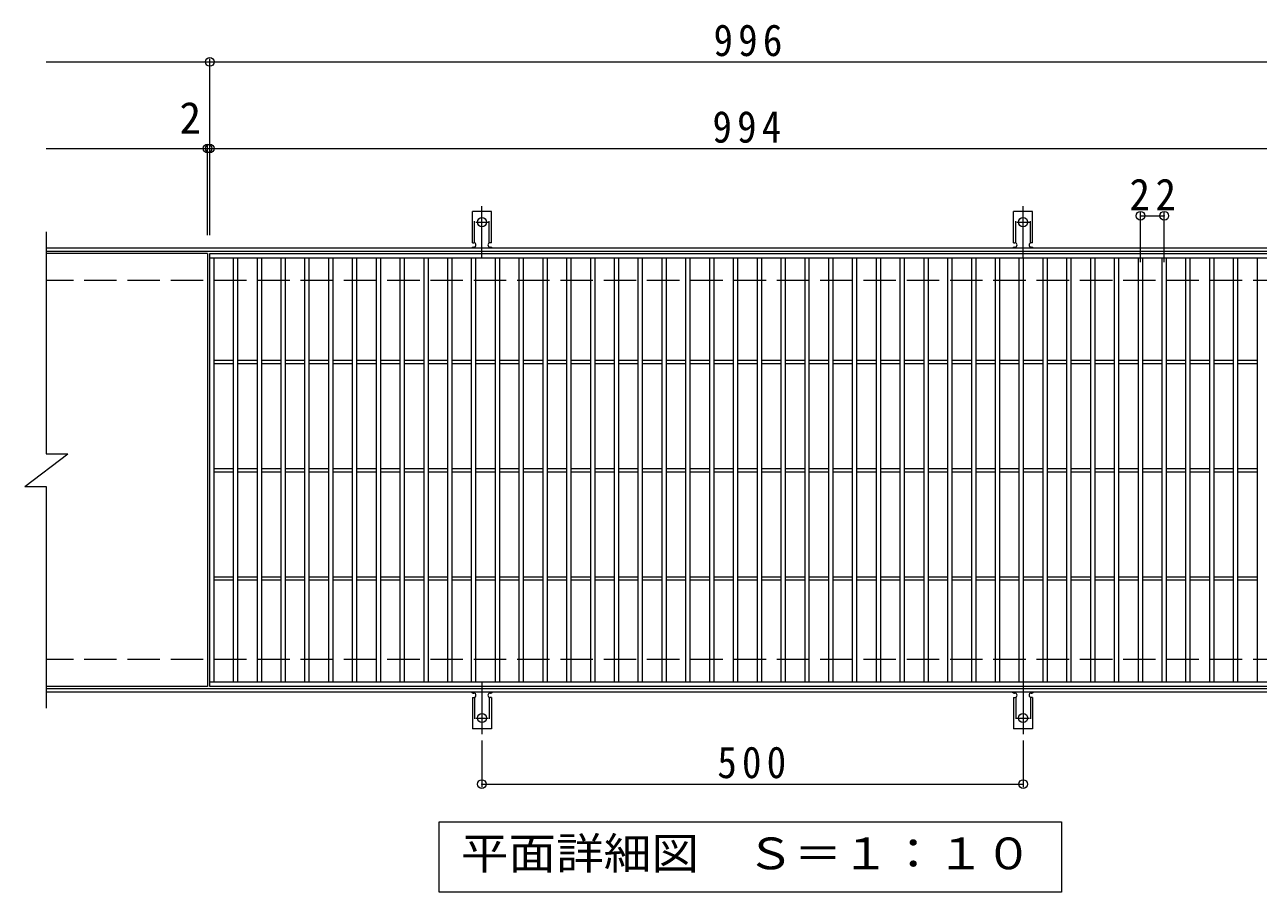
# Model space of a CAD drawing. Units: millimetres on the paper, enlarged 2 times, with parts at other scales. Extents: x -336 to 304, y -274 to 250.
# Drawn here: x -138.2 to 89.7, y 89.5 to 249.8 of the extents above; entities that cross this region are included whole.
import ezdxf
from ezdxf.enums import TextEntityAlignment as Align

# ---------------------------------------------------------------- set-up
doc = ezdxf.new("R2010")
doc.units = ezdxf.units.MM
doc.header["$LTSCALE"] = 2
doc.header["$PDMODE"] = 32
doc.header["$PDSIZE"] = 1.6
for name, pattern in [('CHAIN2', [12, 9, -1, 1, -1]), ('DASHED2', [3, 2, -1]), ('DASHED3', [4, 3, -1])]:
    doc.linetypes.add(name, pattern=pattern)
for name, color, linetype, lineweight in [('C-1', 2, 'Continuous', 9), ('C-2', 3, 'Continuous', 9), ('C-4', 7, 'Continuous', 9), ('C-5', 7, 'Continuous', 9), ('C-A', 3, 'Continuous', 9)]:
    doc.layers.add(name, color=color, linetype=linetype, lineweight=lineweight)
doc.styles.add('ＭＳ ゴシック', font='')
doc.styles.get('ＭＳ ゴシック').set_extended_font_data('MS Gothic')

msp = doc.modelspace()

# ---------------------------------------------------------------- linework, layer by layer
at = {"layer": 'C-1'}
for p, q in [((126.778, 208.476), (-134.222, 208.476)), ((126.778, 207.876), (-134.222, 207.876)), ((126.778, 127.076), (-134.222, 127.076)), ((126.778, 126.476), (-134.222, 126.476))]:
    msp.add_line(p, q, dxfattribs=at)
at = {"layer": 'C-1', "linetype": 'DASHED3'}
for p, q in [((126.778, 202.476), (-134.222, 202.476)), ((126.778, 132.476), (-134.222, 132.476))]:
    msp.add_line(p, q, dxfattribs=at)
at = {"layer": 'C-2'}
for p, q in [((-134.222, 211.476), (-134.222, 170.476)), ((-104.422, 207.476), (-134.222, 207.476)), ((-104.422, 207.476), (-104.422, 127.476)), ((-104.022, 206.676), (94.778, 206.676)), ((-103.222, 128.276), (-103.222, 206.676)), ((-99.622, 128.276), (-99.622, 206.676)), ((-98.822, 128.276), (-98.822, 206.676)), ((-95.222, 128.276), (-95.222, 206.676)), ((-94.422, 128.276), (-94.422, 206.676)), ((-90.822, 128.276), (-90.822, 206.676)), ((-90.022, 128.276), (-90.022, 206.676)), ((-86.422, 128.276), (-86.422, 206.676)), ((-85.622, 128.276), (-85.622, 206.676)), ((-82.022, 128.276), (-82.022, 206.676)), ((-81.222, 128.276), (-81.222, 206.676)), ((-77.622, 128.276), (-77.622, 206.676)), ((-76.822, 128.276), (-76.822, 206.676)), ((-73.222, 128.276), (-73.222, 206.676)), ((-72.422, 128.276), (-72.422, 206.676)), ((-68.822, 128.276), (-68.822, 206.676)), ((-68.022, 128.276), (-68.022, 206.676)), ((-64.422, 128.276), (-64.422, 206.676)), ((-63.622, 128.276), (-63.622, 206.676)), ((-60.022, 128.276), (-60.022, 206.676)), ((-59.222, 128.276), (-59.222, 206.676)), ((-55.622, 128.276), (-55.622, 206.676)), ((-54.822, 128.276), (-54.822, 206.676)), ((-51.222, 128.276), (-51.222, 206.676)), ((-50.422, 128.276), (-50.422, 206.676)), ((-46.822, 128.276), (-46.822, 206.676)), ((-46.022, 128.276), (-46.022, 206.676)), ((-42.422, 128.276), (-42.422, 206.676)), ((-41.622, 128.276), (-41.622, 206.676)), ((-38.022, 128.276), (-38.022, 206.676)), ((-37.222, 128.276), (-37.222, 206.676)), ((-33.622, 128.276), (-33.622, 206.676)), ((-32.822, 128.276), (-32.822, 206.676)), ((-29.222, 128.276), (-29.222, 206.676)), ((-28.422, 128.276), (-28.422, 206.676)), ((-24.822, 128.276), (-24.822, 206.676)), ((-24.022, 128.276), (-24.022, 206.676)), ((-20.422, 128.276), (-20.422, 206.676)), ((-19.622, 128.276), (-19.622, 206.676)), ((-16.022, 128.276), (-16.022, 206.676)), ((-15.222, 128.276), (-15.222, 206.676)), ((-11.622, 128.276), (-11.622, 206.676)), ((-10.822, 128.276), (-10.822, 206.676)), ((-7.222, 128.276), (-7.222, 206.676)), ((-6.422, 128.276), (-6.422, 206.676)), ((-2.822, 128.276), (-2.822, 206.676)), ((-2.022, 128.276), (-2.022, 206.676)), ((1.578, 128.276), (1.578, 206.676)), ((2.378, 128.276), (2.378, 206.676)), ((5.978, 128.276), (5.978, 206.676)), ((6.778, 128.276), (6.778, 206.676)), ((10.378, 128.276), (10.378, 206.676)), ((11.178, 128.276), (11.178, 206.676)), ((14.778, 128.276), (14.778, 206.676)), ((15.578, 128.276), (15.578, 206.676)), ((19.178, 128.276), (19.178, 206.676)), ((19.978, 128.276), (19.978, 206.676)), ((23.578, 128.276), (23.578, 206.676)), ((24.378, 128.276), (24.378, 206.676)), ((27.978, 128.276), (27.978, 206.676)), ((28.778, 128.276), (28.778, 206.676)), ((32.378, 128.276), (32.378, 206.676)), ((33.178, 128.276), (33.178, 206.676)), ((36.778, 128.276), (36.778, 206.676)), ((37.578, 128.276), (37.578, 206.676)), ((41.178, 128.276), (41.178, 206.676)), ((41.978, 128.276), (41.978, 206.676)), ((45.578, 128.276), (45.578, 206.676)), ((46.378, 128.276), (46.378, 206.676)), ((49.978, 128.276), (49.978, 206.676)), ((50.778, 128.276), (50.778, 206.676)), ((54.378, 128.276), (54.378, 206.676)), ((55.178, 128.276), (55.178, 206.676)), ((58.778, 128.276), (58.778, 206.676)), ((59.578, 128.276), (59.578, 206.676)), ((63.178, 128.276), (63.178, 206.676)), ((63.978, 128.276), (63.978, 206.676)), ((67.578, 128.276), (67.578, 206.676)), ((68.378, 128.276), (68.378, 206.676)), ((71.978, 128.276), (71.978, 206.676)), ((72.778, 128.276), (72.778, 206.676)), ((76.378, 128.276), (76.378, 206.676)), ((77.178, 128.276), (77.178, 206.676)), ((80.778, 128.276), (80.778, 206.676)), ((81.578, 128.276), (81.578, 206.676)), ((85.178, 128.276), (85.178, 206.676)), ((85.978, 128.276), (85.978, 206.676)), ((89.578, 128.276), (89.578, 206.676)), ((-103.222, 187.776), (-99.622, 187.776)), ((-103.222, 187.176), (-99.622, 187.176)), ((-98.822, 187.776), (-95.222, 187.776)), ((-98.822, 187.176), (-95.222, 187.176)), ((-94.422, 187.776), (-90.822, 187.776)), ((-94.422, 187.176), (-90.822, 187.176)), ((-90.022, 187.776), (-86.422, 187.776)), ((-90.022, 187.176), (-86.422, 187.176)), ((-85.622, 187.776), (-82.022, 187.776)), ((-85.622, 187.176), (-82.022, 187.176)), ((-81.222, 187.776), (-77.622, 187.776)), ((-81.222, 187.176), (-77.622, 187.176)), ((-76.822, 187.776), (-73.222, 187.776)), ((-76.822, 187.176), (-73.222, 187.176)), ((-72.422, 187.776), (-68.822, 187.776)), ((-72.422, 187.176), (-68.822, 187.176)), ((-68.022, 187.776), (-64.422, 187.776)), ((-68.022, 187.176), (-64.422, 187.176)), ((-63.622, 187.776), (-60.022, 187.776)), ((-63.622, 187.176), (-60.022, 187.176)), ((-59.222, 187.776), (-55.622, 187.776)), ((-59.222, 187.176), (-55.622, 187.176)), ((-54.822, 187.776), (-51.222, 187.776)), ((-54.822, 187.176), (-51.222, 187.176)), ((-50.422, 187.776), (-46.822, 187.776)), ((-50.422, 187.176), (-46.822, 187.176)), ((-46.022, 187.776), (-42.422, 187.776)), ((-46.022, 187.176), (-42.422, 187.176)), ((-41.622, 187.776), (-38.022, 187.776)), ((-41.622, 187.176), (-38.022, 187.176)), ((-37.222, 187.776), (-33.622, 187.776)), ((-37.222, 187.176), (-33.622, 187.176)), ((-32.822, 187.776), (-29.222, 187.776)), ((-32.822, 187.176), (-29.222, 187.176)), ((-28.422, 187.776), (-24.822, 187.776)), ((-28.422, 187.176), (-24.822, 187.176)), ((-24.022, 187.776), (-20.422, 187.776)), ((-24.022, 187.176), (-20.422, 187.176)), ((-19.622, 187.776), (-16.022, 187.776)), ((-19.622, 187.176), (-16.022, 187.176)), ((-15.222, 187.776), (-11.622, 187.776)), ((-15.222, 187.176), (-11.622, 187.176)), ((-10.822, 187.776), (-7.222, 187.776)), ((-10.822, 187.176), (-7.222, 187.176)), ((-6.422, 187.776), (-2.822, 187.776)), ((-6.422, 187.176), (-2.822, 187.176)), ((-2.022, 187.776), (1.578, 187.776)), ((-2.022, 187.176), (1.578, 187.176)), ((2.378, 187.776), (5.978, 187.776)), ((2.378, 187.176), (5.978, 187.176)), ((6.778, 187.776), (10.378, 187.776)), ((6.778, 187.176), (10.378, 187.176)), ((11.178, 187.776), (14.778, 187.776)), ((11.178, 187.176), (14.778, 187.176)), ((15.578, 187.776), (19.178, 187.776)), ((15.578, 187.176), (19.178, 187.176)), ((19.978, 187.776), (23.578, 187.776)), ((19.978, 187.176), (23.578, 187.176)), ((24.378, 187.776), (27.978, 187.776)), ((24.378, 187.176), (27.978, 187.176)), ((28.778, 187.776), (32.378, 187.776)), ((28.778, 187.176), (32.378, 187.176)), ((33.178, 187.776), (36.778, 187.776)), ((33.178, 187.176), (36.778, 187.176)), ((37.578, 187.776), (41.178, 187.776)), ((37.578, 187.176), (41.178, 187.176)), ((41.978, 187.776), (45.578, 187.776)), ((41.978, 187.176), (45.578, 187.176)), ((46.378, 187.776), (49.978, 187.776)), ((46.378, 187.176), (49.978, 187.176)), ((50.778, 187.776), (54.378, 187.776)), ((50.778, 187.176), (54.378, 187.176)), ((55.178, 187.776), (58.778, 187.776)), ((55.178, 187.176), (58.778, 187.176)), ((59.578, 187.776), (63.178, 187.776)), ((59.578, 187.176), (63.178, 187.176)), ((63.978, 187.776), (67.578, 187.776)), ((63.978, 187.176), (67.578, 187.176)), ((68.378, 187.776), (71.978, 187.776)), ((68.378, 187.176), (71.978, 187.176)), ((72.778, 187.776), (76.378, 187.776)), ((72.778, 187.176), (76.378, 187.176)), ((77.178, 187.776), (80.778, 187.776)), ((77.178, 187.176), (80.778, 187.176)), ((81.578, 187.776), (85.178, 187.776)), ((81.578, 187.176), (85.178, 187.176)), ((85.978, 187.776), (89.578, 187.776)), ((85.978, 187.176), (89.578, 187.176)), ((-138.221, 164.476), (-130.221, 170.476)), ((-134.222, 170.476), (-130.221, 170.476)), ((-103.222, 167.776), (-99.622, 167.776)), ((-103.222, 167.176), (-99.622, 167.176)), ((-98.822, 167.776), (-95.222, 167.776)), ((-98.822, 167.176), (-95.222, 167.176)), ((-94.422, 167.776), (-90.822, 167.776)), ((-94.422, 167.176), (-90.822, 167.176)), ((-90.022, 167.776), (-86.422, 167.776)), ((-90.022, 167.176), (-86.422, 167.176)), ((-85.622, 167.776), (-82.022, 167.776)), ((-85.622, 167.176), (-82.022, 167.176)), ((-81.222, 167.776), (-77.622, 167.776)), ((-81.222, 167.176), (-77.622, 167.176)), ((-76.822, 167.776), (-73.222, 167.776)), ((-76.822, 167.176), (-73.222, 167.176)), ((-72.422, 167.776), (-68.822, 167.776)), ((-72.422, 167.176), (-68.822, 167.176)), ((-68.022, 167.776), (-64.422, 167.776)), ((-68.022, 167.176), (-64.422, 167.176)), ((-63.622, 167.776), (-60.022, 167.776)), ((-63.622, 167.176), (-60.022, 167.176)), ((-59.222, 167.776), (-55.622, 167.776)), ((-59.222, 167.176), (-55.622, 167.176)), ((-54.822, 167.776), (-51.222, 167.776)), ((-54.822, 167.176), (-51.222, 167.176)), ((-50.422, 167.776), (-46.822, 167.776)), ((-50.422, 167.176), (-46.822, 167.176)), ((-46.022, 167.776), (-42.422, 167.776)), ((-46.022, 167.176), (-42.422, 167.176)), ((-41.622, 167.776), (-38.022, 167.776)), ((-41.622, 167.176), (-38.022, 167.176)), ((-37.222, 167.776), (-33.622, 167.776)), ((-37.222, 167.176), (-33.622, 167.176)), ((-32.822, 167.776), (-29.222, 167.776)), ((-32.822, 167.176), (-29.222, 167.176)), ((-28.422, 167.776), (-24.822, 167.776)), ((-28.422, 167.176), (-24.822, 167.176)), ((-24.022, 167.776), (-20.422, 167.776)), ((-24.022, 167.176), (-20.422, 167.176)), ((-19.622, 167.776), (-16.022, 167.776)), ((-19.622, 167.176), (-16.022, 167.176)), ((-15.222, 167.776), (-11.622, 167.776)), ((-15.222, 167.176), (-11.622, 167.176)), ((-10.822, 167.776), (-7.222, 167.776)), ((-10.822, 167.176), (-7.222, 167.176)), ((-6.422, 167.776), (-2.822, 167.776)), ((-6.422, 167.176), (-2.822, 167.176)), ((-2.022, 167.776), (1.578, 167.776)), ((-2.022, 167.176), (1.578, 167.176)), ((2.378, 167.776), (5.978, 167.776)), ((2.378, 167.176), (5.978, 167.176)), ((6.778, 167.776), (10.378, 167.776)), ((6.778, 167.176), (10.378, 167.176)), ((11.178, 167.776), (14.778, 167.776)), ((11.178, 167.176), (14.778, 167.176)), ((15.578, 167.776), (19.178, 167.776)), ((15.578, 167.176), (19.178, 167.176)), ((19.978, 167.776), (23.578, 167.776)), ((19.978, 167.176), (23.578, 167.176)), ((24.378, 167.776), (27.978, 167.776)), ((24.378, 167.176), (27.978, 167.176)), ((28.778, 167.776), (32.378, 167.776)), ((28.778, 167.176), (32.378, 167.176)), ((33.178, 167.776), (36.778, 167.776)), ((33.178, 167.176), (36.778, 167.176)), ((37.578, 167.776), (41.178, 167.776)), ((37.578, 167.176), (41.178, 167.176)), ((41.978, 167.776), (45.578, 167.776)), ((41.978, 167.176), (45.578, 167.176)), ((46.378, 167.776), (49.978, 167.776)), ((46.378, 167.176), (49.978, 167.176)), ((50.778, 167.776), (54.378, 167.776)), ((50.778, 167.176), (54.378, 167.176)), ((55.178, 167.776), (58.778, 167.776)), ((55.178, 167.176), (58.778, 167.176)), ((59.578, 167.776), (63.178, 167.776)), ((59.578, 167.176), (63.178, 167.176)), ((63.978, 167.776), (67.578, 167.776)), ((63.978, 167.176), (67.578, 167.176)), ((68.378, 167.776), (71.978, 167.776)), ((68.378, 167.176), (71.978, 167.176)), ((72.778, 167.776), (76.378, 167.776)), ((72.778, 167.176), (76.378, 167.176)), ((77.178, 167.776), (80.778, 167.776)), ((77.178, 167.176), (80.778, 167.176)), ((81.578, 167.776), (85.178, 167.776)), ((81.578, 167.176), (85.178, 167.176)), ((85.978, 167.776), (89.578, 167.776)), ((85.978, 167.176), (89.578, 167.176)), ((-138.221, 164.476), (-134.222, 164.476)), ((-134.222, 164.476), (-134.222, 123.476)), ((-103.222, 147.776), (-99.622, 147.776)), ((-103.222, 147.176), (-99.622, 147.176)), ((-98.822, 147.776), (-95.222, 147.776)), ((-98.822, 147.176), (-95.222, 147.176)), ((-94.422, 147.776), (-90.822, 147.776)), ((-94.422, 147.176), (-90.822, 147.176)), ((-90.022, 147.776), (-86.422, 147.776)), ((-90.022, 147.176), (-86.422, 147.176)), ((-85.622, 147.776), (-82.022, 147.776)), ((-85.622, 147.176), (-82.022, 147.176)), ((-81.222, 147.776), (-77.622, 147.776)), ((-81.222, 147.176), (-77.622, 147.176)), ((-76.822, 147.776), (-73.222, 147.776)), ((-76.822, 147.176), (-73.222, 147.176)), ((-72.422, 147.776), (-68.822, 147.776)), ((-72.422, 147.176), (-68.822, 147.176)), ((-68.022, 147.776), (-64.422, 147.776)), ((-68.022, 147.176), (-64.422, 147.176)), ((-63.622, 147.776), (-60.022, 147.776)), ((-63.622, 147.176), (-60.022, 147.176)), ((-59.222, 147.776), (-55.622, 147.776)), ((-59.222, 147.176), (-55.622, 147.176)), ((-54.822, 147.776), (-51.222, 147.776)), ((-54.822, 147.176), (-51.222, 147.176)), ((-50.422, 147.776), (-46.822, 147.776)), ((-50.422, 147.176), (-46.822, 147.176)), ((-46.022, 147.776), (-42.422, 147.776)), ((-46.022, 147.176), (-42.422, 147.176)), ((-41.622, 147.776), (-38.022, 147.776)), ((-41.622, 147.176), (-38.022, 147.176)), ((-37.222, 147.776), (-33.622, 147.776)), ((-37.222, 147.176), (-33.622, 147.176)), ((-32.822, 147.776), (-29.222, 147.776)), ((-32.822, 147.176), (-29.222, 147.176)), ((-28.422, 147.776), (-24.822, 147.776)), ((-28.422, 147.176), (-24.822, 147.176)), ((-24.022, 147.776), (-20.422, 147.776)), ((-24.022, 147.176), (-20.422, 147.176)), ((-19.622, 147.776), (-16.022, 147.776)), ((-19.622, 147.176), (-16.022, 147.176)), ((-15.222, 147.776), (-11.622, 147.776)), ((-15.222, 147.176), (-11.622, 147.176)), ((-10.822, 147.776), (-7.222, 147.776)), ((-10.822, 147.176), (-7.222, 147.176)), ((-6.422, 147.776), (-2.822, 147.776)), ((-6.422, 147.176), (-2.822, 147.176)), ((-2.022, 147.776), (1.578, 147.776)), ((-2.022, 147.176), (1.578, 147.176)), ((2.378, 147.776), (5.978, 147.776)), ((2.378, 147.176), (5.978, 147.176)), ((6.778, 147.776), (10.378, 147.776)), ((6.778, 147.176), (10.378, 147.176)), ((11.178, 147.776), (14.778, 147.776)), ((11.178, 147.176), (14.778, 147.176)), ((15.578, 147.776), (19.178, 147.776)), ((15.578, 147.176), (19.178, 147.176)), ((19.978, 147.776), (23.578, 147.776)), ((19.978, 147.176), (23.578, 147.176)), ((24.378, 147.776), (27.978, 147.776)), ((24.378, 147.176), (27.978, 147.176)), ((28.778, 147.776), (32.378, 147.776)), ((28.778, 147.176), (32.378, 147.176)), ((33.178, 147.776), (36.778, 147.776)), ((33.178, 147.176), (36.778, 147.176)), ((37.578, 147.776), (41.178, 147.776)), ((37.578, 147.176), (41.178, 147.176)), ((41.978, 147.776), (45.578, 147.776)), ((41.978, 147.176), (45.578, 147.176)), ((46.378, 147.776), (49.978, 147.776)), ((46.378, 147.176), (49.978, 147.176)), ((50.778, 147.776), (54.378, 147.776)), ((50.778, 147.176), (54.378, 147.176)), ((55.178, 147.776), (58.778, 147.776)), ((55.178, 147.176), (58.778, 147.176)), ((59.578, 147.776), (63.178, 147.776)), ((59.578, 147.176), (63.178, 147.176)), ((63.978, 147.776), (67.578, 147.776)), ((63.978, 147.176), (67.578, 147.176)), ((68.378, 147.776), (71.978, 147.776)), ((68.378, 147.176), (71.978, 147.176)), ((72.778, 147.776), (76.378, 147.776)), ((72.778, 147.176), (76.378, 147.176)), ((77.178, 147.776), (80.778, 147.776)), ((77.178, 147.176), (80.778, 147.176)), ((81.578, 147.776), (85.178, 147.776)), ((81.578, 147.176), (85.178, 147.176)), ((85.978, 147.776), (89.578, 147.776)), ((85.978, 147.176), (89.578, 147.176)), ((94.778, 128.276), (-104.022, 128.276)), ((-104.422, 127.476), (-134.222, 127.476)), ((94.778, 127.476), (-104.022, 127.476))]:
    msp.add_line(p, q, dxfattribs=at)
msp.add_lwpolyline([(-104.022, 127.476), (-104.022, 207.476), (94.778, 207.476)], dxfattribs=at)
at = {"layer": 'C-4'}
for p, q in [((-134.222, 242.876), (126.778, 242.876)), ((-104.022, 210.876), (-104.022, 243.476)), ((-134.222, 226.876), (126.778, 226.876)), ((-104.422, 210.876), (-104.422, 227.476)), ((67.979, 205.876), (67.979, 215.076)), ((67.979, 214.476), (72.378, 214.476)), ((72.378, 205.876), (72.378, 215.076)), ((-53.722, 117.532), (-53.722, 108.876)), ((46.278, 117.532), (46.278, 108.876)), ((-53.722, 109.476), (46.278, 109.476))]:
    msp.add_line(p, q, dxfattribs=at)
for p in [(-104.022, 242.876), (-104.422, 226.876), (-104.022, 226.876), (67.979, 214.476), (72.378, 214.476), (-53.722, 109.476), (46.278, 109.476)]:
    msp.add_point(p, dxfattribs=at)
at = {"layer": 'C-5'}
msp.add_lwpolyline([(-61.622, 89.476), (-61.622, 102.476), (53.378, 102.476), (53.378, 89.476)], close=True, dxfattribs=at)
at = {"layer": 'C-A'}
for p, q in [((-55.472, 209.476), (-55.472, 215.276)), ((-51.972, 215.276), (-55.472, 215.276)), ((-51.972, 209.476), (-51.972, 215.276)), ((44.528, 209.476), (44.528, 215.276)), ((48.028, 215.276), (44.528, 215.276)), ((48.028, 209.476), (48.028, 215.276)), ((-55.472, 209.476), (-55.222, 209.476)), ((-55.322, 208.676), (-55.222, 208.676)), ((-52.223, 208.676), (-52.12, 208.676)), ((-51.972, 209.476), (-52.222, 209.476)), ((44.528, 209.476), (44.778, 209.476)), ((44.678, 208.676), (44.778, 208.676)), ((47.777, 208.676), (47.88, 208.676)), ((48.028, 209.476), (47.778, 209.476)), ((-55.472, 125.476), (-55.222, 125.476)), ((-55.472, 125.476), (-55.472, 119.676)), ((-55.322, 126.276), (-55.222, 126.276)), ((-52.223, 126.276), (-52.12, 126.276)), ((-51.972, 125.476), (-52.222, 125.476)), ((-51.972, 125.476), (-51.972, 119.676)), ((44.528, 125.476), (44.778, 125.476)), ((44.528, 125.476), (44.528, 119.676)), ((44.678, 126.276), (44.778, 126.276)), ((47.777, 126.276), (47.88, 126.276)), ((48.028, 125.476), (47.778, 125.476)), ((48.028, 125.476), (48.028, 119.676)), ((-51.972, 119.676), (-55.472, 119.676)), ((48.028, 119.676), (44.528, 119.676))]:
    msp.add_line(p, q, dxfattribs=at)
at = {"layer": 'C-A', "linetype": 'DASHED2'}
for p, q in [((-55.072, 209.447), (-55.072, 215.276)), ((-52.372, 209.447), (-52.372, 215.276)), ((44.928, 209.447), (44.928, 215.276)), ((47.628, 209.447), (47.628, 215.276)), ((-55.072, 125.505), (-55.072, 119.676)), ((-52.372, 125.505), (-52.372, 119.676)), ((44.928, 125.505), (44.928, 119.676)), ((47.628, 125.505), (47.628, 119.676))]:
    msp.add_line(p, q, dxfattribs=at)
at = {"layer": 'C-A', "color": 7, "linetype": 'CHAIN2'}
for p, q in [((-53.722, 206.782), (-53.722, 216.262)), ((46.278, 206.782), (46.278, 216.262)), ((-54.877, 213.276), (-52.566, 213.276)), ((45.123, 213.276), (47.434, 213.276)), ((-53.722, 128.17), (-53.722, 118.689)), ((46.278, 128.17), (46.278, 118.689)), ((-54.877, 121.676), (-52.566, 121.676)), ((45.123, 121.676), (47.434, 121.676))]:
    msp.add_line(p, q, dxfattribs=at)
at = {"layer": 'C-A'}
for centre in [(-53.722, 213.276), (46.278, 213.276), (-53.722, 121.676), (46.278, 121.676)]:
    msp.add_circle(centre, 0.85, dxfattribs=at)
for centre, start, end in [((-55.322, 208.276), 90.27596, 150.00047), ((-55.222, 209.076), 270, 90), ((-52.222, 209.076), 90, 269.8667), ((-52.122, 208.276), 29.99927, 89.75836), ((44.678, 208.276), 90.27596, 150.00047), ((44.778, 209.076), 270, 90), ((47.778, 209.076), 90, 269.8667), ((47.878, 208.276), 29.99927, 89.75836), ((-55.322, 126.676), 209.99951, 269.72403), ((-55.222, 125.876), 270, 90), ((-52.222, 125.876), 90.13329, 270), ((-52.122, 126.676), 270.24162, 330.00072), ((44.678, 126.676), 209.99951, 269.72403), ((44.778, 125.876), 270, 90), ((47.778, 125.876), 90.13329, 270), ((47.878, 126.676), 270.24162, 330.00072)]:
    msp.add_arc(centre, 0.4, start, end, dxfattribs=at)

# ---------------------------------------------------------------- texts
at = {"layer": 'C-4', "color": 2, "style": 'ＭＳ ゴシック'}
msp.add_text('2', height=5.865, dxfattribs=at).set_placement((-109.614, 227.876), align=Align.BOTTOM_LEFT)
at = {"layer": 'C-4', "color": 2, "char_height": 5.865, "attachment_point": 7, "style": 'ＭＳ ゴシック'}
for s, insert in [('\\T1.27;\\W0.9;996', (-10.922, 243.876)), ('\\T1.27;\\W0.9;994', (-11.122, 227.876)), ('\\T1.27;\\W0.95;22', (65.929, 215.476)), ('\\T1.27;\\W0.9;500', (-10.222, 110.476))]:
    msp.add_mtext(s, dxfattribs=dict(at, insert=insert))
at = {"layer": 'C-5', "color": 2, "style": 'ＭＳ ゴシック', "width": 1.1}
msp.add_text('平面詳細図\u3000Ｓ＝１：１０', height=5.865, dxfattribs=at).set_placement((-57.622, 91.976), align=Align.BOTTOM_LEFT)

doc.saveas('drawing.dxf')
